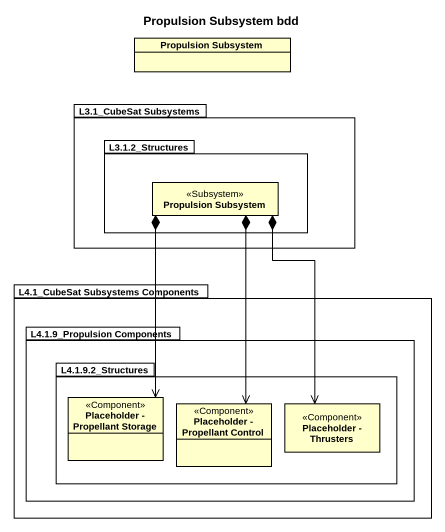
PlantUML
@startuml
title Propulsion Subsystem bdd
hide circle
hide empty members
class "Propulsion Subsystem" as Propulsion_Subsystem
package "L3.1_CubeSat Subsystems" as L3_1_CubeSat_Subsystems {
  package "L3.1.2_Structures" as L3_1_2_Structures {
    class "Propulsion Subsystem" as Propulsion_Subsystem_2 <<Subsystem>>
  }
}
package "L4.1_CubeSat Subsystems Components" as L4_1_CubeSat_Subsystems {
  package "L4.1.9_Propulsion Components" as L4_1_9_Propulsion_Components {
    package "L4.1.9.2_Structures" as L4_1_9_2_Structures {
      class "Placeholder - Propellant Storage" as Placeholder_Propellant <<Component>>
      class "Placeholder - Propellant Control" as Placeholder_Propellant_2 <<Component>>
      class "Placeholder - Thrusters" as Placeholder_Thrusters <<Component>>
    }
  }
}
Propulsion_Subsystem_2 *--> Placeholder_Propellant
Propulsion_Subsystem_2 *--> Placeholder_Propellant_2
Propulsion_Subsystem_2 *--> Placeholder_Thrusters
@enduml
